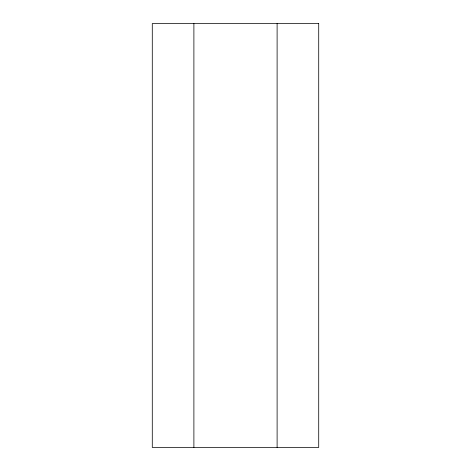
<?xml version="1.0" encoding="UTF-8"?>
<svg xmlns="http://www.w3.org/2000/svg" width="471" height="471" viewBox="0 0 471 471"><rect width="100%" height="100%" fill="white"/><g stroke="black" fill="none" stroke-linecap="round" stroke-linejoin="round"><path stroke-width="0.71" d="M277.107 23.55L277.107 447.45M193.893 23.55L193.893 447.45M318.714 23.55L152.286 23.55L152.286 447.45L318.714 447.45L318.714 23.55"/></g></svg>
